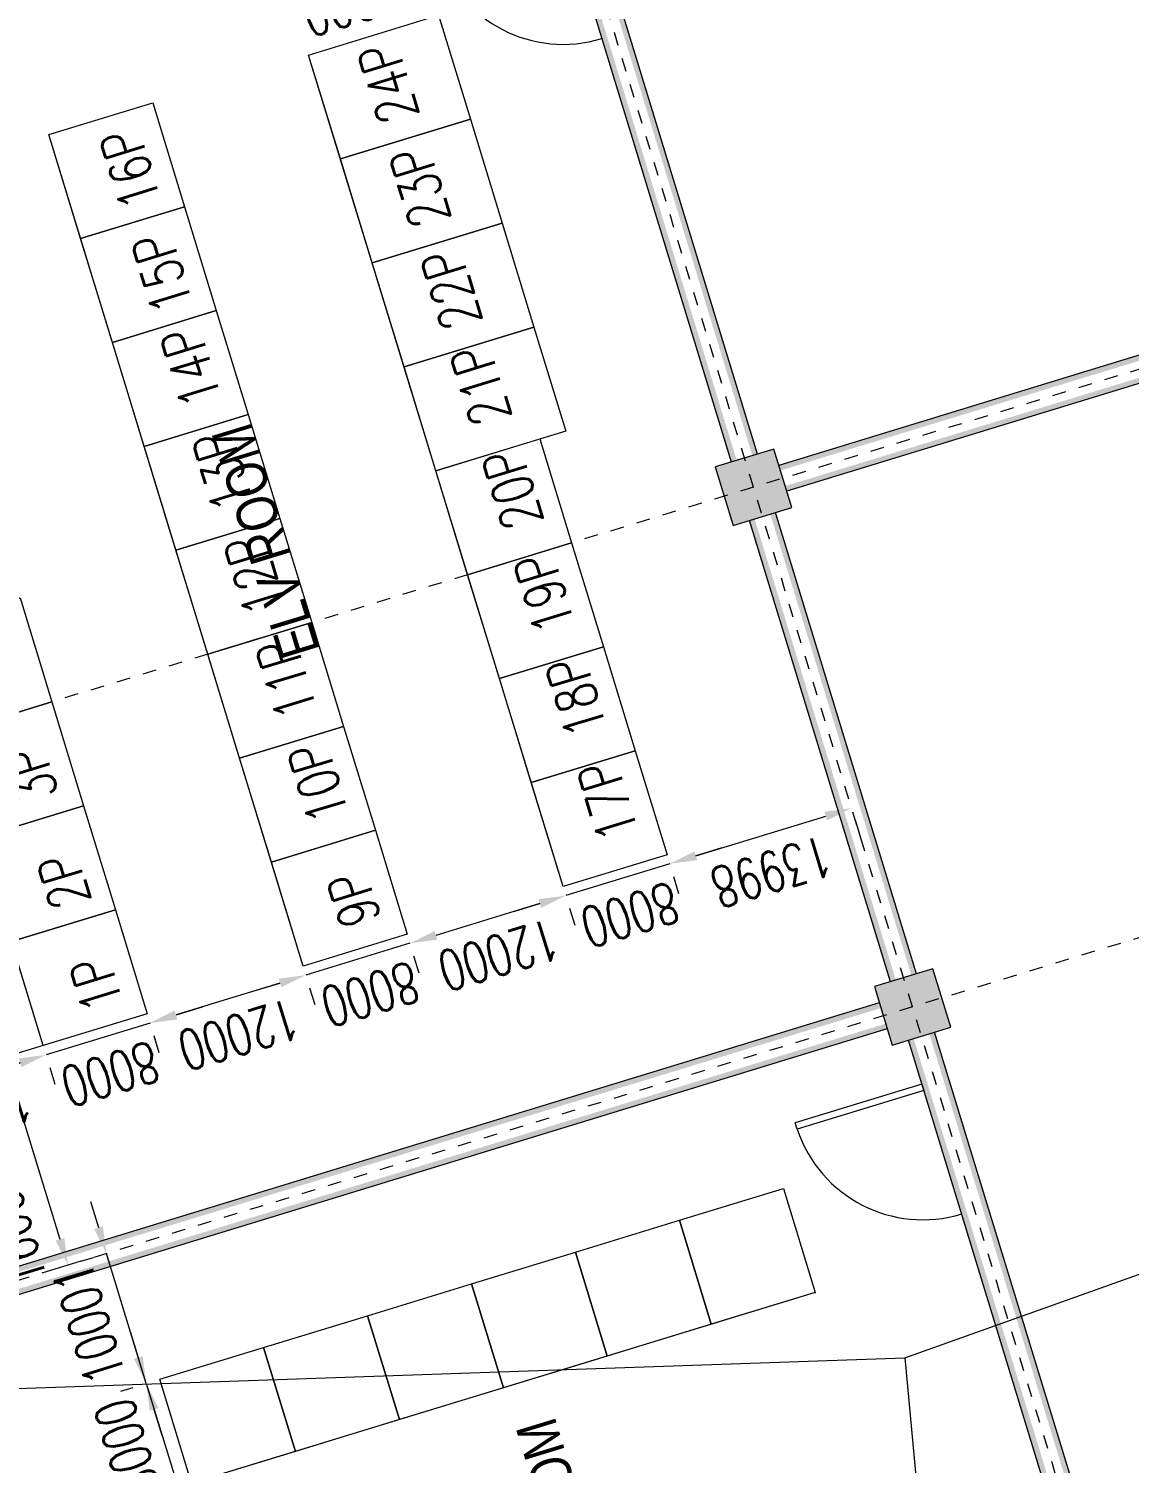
# Model space of a CAD drawing. Header units: metres. Extents: x 0 to 551036, y 0 to 1845929.
# Drawn here: x 547524.16 to 547532.26, y 1841931.63 to 1841942.19 of the extents above; entities that cross this region are included whole.
import ezdxf
from ezdxf.enums import TextEntityAlignment as Align

# ---------------------------------------------------------------- set-up
doc = ezdxf.new("R2010")
doc.units = ezdxf.units.M
doc.header["$MEASUREMENT"] = 0
doc.linetypes.add('DOTE', pattern=[2.42, 2, -0.2, 0.02, -0.2])
doc.layers.get('Defpoints').update_dxf_attribs({"lineweight": 0})
doc.layers.add('_0', color=7, linetype='Continuous', lineweight=0)
doc.layers.add('Level 10', color=7, linetype='Continuous', lineweight=0)
doc.styles.add('_TCH_DIM_T3', font='simplex.shx', dxfattribs={"width": 0.705882, "bigfont": 'gbcbig.shx'})
doc.styles.add('SEPECEN', font='arial.ttf')
doc.styles.add('SXHZ', font='simplex.shx', dxfattribs={"width": 0.6, "bigfont": 'bigfont.shx'})
doc.dimstyles.new('_TCH_ARCH&&100', dxfattribs={"dimtxt": 297.5, "dimasz": 200, "dimexe": 100, "dimexo": 300, "dimgap": 126.25, "dimtad": 1, "dimdec": 0, "dimzin": 0, "dimdsep": 46, "dimtxsty": '_TCH_DIM_T3', "dimcen": 0.09, "dimclrt": 3, "dimazin": 2, "dimtfac": 1, "dimtdec": 0, "dimtix": 1, "dimtmove": 2, "dimatfit": 3, "dimfxl": 1, "dimtolj": 1, "dimtzin": 0, "dimarcsym": 0})

# ---------------------------------------------------------------- blocks, each defined once
blk = doc.blocks.new('_FZH')
at = {"flags": 128}
blk.add_lwpolyline([(-5, -5), (5, -5), (5, 5), (-5, 5), (-5, -5)], close=True, dxfattribs=at)
blk.add_solid([(-5, -5), (5, -5), (-5, 5), (5, 5)])
blk = doc.blocks.new('$DorLib2D$00000001')
for p, q in [((4.5, 9.75), (5, 9.75)), ((4.5, 0), (4.5, 9.75)), ((5, 0), (5, 9.75)), ((5, 0), (4.5, 0))]:
    blk.add_line(p, q)
at = {"lineweight": 13}
blk.add_arc((4.75, 0), 9.75, 91.4693, 180, dxfattribs=at)
blk = doc.blocks.new('*D157')
at = {"transparency": 16777216}
for p, q in [((178279, 202964), (178279, 203964)), ((194279, 202964), (194279, 203964)), ((192279, 202964), (180279, 202964))]:
    blk.add_line(p, q, dxfattribs=at)
blk.add_solid([(180279, 202631), (178279, 202964), (180279, 203298)], dxfattribs=at)
at = {"transparency": 16777216, "extrusion": (0, 0, -1)}
blk.add_solid([(-192279, 203298), (-194279, 202964), (-192279, 202631)], dxfattribs=at)
at = {"layer": 'Defpoints', "transparency": 16777216}
for p in [(182179, 206174), (178279, 202964), (178279, 199964), (194279, 199964)]:
    blk.add_point(p, dxfattribs=at)
at = {"color": 3, "linetype": 'Continuous', "transparency": 16777216, "style": '_TCH_DIM_T3', "width": 0.705882}
blk.add_text('16000', height=2975, dxfattribs=at).set_placement((177679, 206174), align=Align.MIDDLE_LEFT)
blk = doc.blocks.new('*D158')
at = {"transparency": 16777216}
for p, q in [((194279, 198964), (194279, 203964)), ((258279, 200542), (258279, 203964)), ((196279, 202964), (256279, 202964))]:
    blk.add_line(p, q, dxfattribs=at)
blk.add_solid([(196279, 202631), (194279, 202964), (196279, 203298)], dxfattribs=at)
at = {"transparency": 16777216, "extrusion": (0, 0, -1)}
blk.add_solid([(-256279, 203298), (-258279, 202964), (-256279, 202631)], dxfattribs=at)
at = {"layer": 'Defpoints', "transparency": 16777216}
for p in [(226279, 205941), (258279, 202964), (258279, 197542), (194279, 195964)]:
    blk.add_point(p, dxfattribs=at)
at = {"color": 3, "linetype": 'Continuous', "transparency": 16777216, "style": '_TCH_DIM_T3', "width": 0.705882}
blk.add_text('800×8=64000', height=2975, dxfattribs=at).set_placement((215514, 205941), align=Align.MIDDLE_LEFT)
blk = doc.blocks.new('*D161')
at = {"transparency": 16777216}
for p, q in [((160278, 201964), (160278, 201002)), ((168278, 201964), (168278, 201002)), ((156278, 200002), (158278, 200002)), ((168278, 200002), (160278, 200002)), ((172278, 200002), (170278, 200002))]:
    blk.add_line(p, q, dxfattribs=at)
at = {"transparency": 16777216, "extrusion": (0, 0, -1)}
blk.add_solid([(-158278, 200335), (-160278, 200002), (-158278, 199668)], dxfattribs=at)
at = {"transparency": 16777216}
blk.add_solid([(170278, 199668), (168278, 200002), (170278, 200335)], dxfattribs=at)
at = {"layer": 'Defpoints', "transparency": 16777216}
for p in [(160278, 200002), (164278, 200002), (160278, 198964), (168278, 198964)]:
    blk.add_point(p, dxfattribs=at)
at = {"color": 3, "linetype": 'Continuous', "transparency": 16777216, "style": '_TCH_DIM_T3', "width": 0.705882}
blk.add_text('8000', height=2975, dxfattribs=at).set_placement((160578, 202752), align=Align.MIDDLE_LEFT)
blk = doc.blocks.new('*D162')
at = {"transparency": 16777216}
for p, q in [((168278, 201964), (168278, 201002)), ((178279, 201964), (178279, 201002)), ((164278, 200002), (166278, 200002)), ((168278, 200002), (178279, 200002)), ((182279, 200002), (180279, 200002))]:
    blk.add_line(p, q, dxfattribs=at)
at = {"transparency": 16777216, "extrusion": (0, 0, -1)}
blk.add_solid([(-166278, 200335), (-168278, 200002), (-166278, 199668)], dxfattribs=at)
at = {"transparency": 16777216}
blk.add_solid([(180279, 199668), (178279, 200002), (180279, 200335)], dxfattribs=at)
at = {"layer": 'Defpoints', "transparency": 16777216}
for p in [(173278, 200002), (178279, 200002), (168278, 198964), (178279, 198964)]:
    blk.add_point(p, dxfattribs=at)
at = {"color": 3, "linetype": 'Continuous', "transparency": 16777216, "style": '_TCH_DIM_T3', "width": 0.705882}
blk.add_text('10001', height=2975, dxfattribs=at).set_placement((169228, 202752), align=Align.MIDDLE_LEFT)
blk = doc.blocks.new('*D168')
at = {"transparency": 16777216}
for p, q in [((191279, 212966), (192561, 212966)), ((193561, 201964), (193561, 210966)), ((191279, 199964), (192561, 199964))]:
    blk.add_line(p, q, dxfattribs=at)
at = {"transparency": 16777216, "extrusion": (0, 0, -1)}
blk.add_solid([(-193228, 210966), (-193561, 212966), (-193894, 210966)], dxfattribs=at)
at = {"transparency": 16777216}
blk.add_solid([(193894, 201964), (193561, 199964), (193228, 201964)], dxfattribs=at)
at = {"layer": 'Defpoints', "transparency": 16777216}
for p in [(193561, 212966), (194279, 212966), (193561, 206465), (194279, 199964)]:
    blk.add_point(p, dxfattribs=at)
at = {"color": 3, "linetype": 'Continuous', "transparency": 16777216, "style": '_TCH_DIM_T3', "width": 0.705882}
blk.add_text('13002', height=2975, rotation=90, dxfattribs=at).set_placement((190811, 201965), align=Align.MIDDLE_LEFT)
blk = doc.blocks.new('*D169')
at = {"transparency": 16777216}
for p, q in [((193561, 203964), (193561, 201964)), ((191279, 199964), (192561, 199964)), ((193561, 191964), (193561, 199964)), ((191279, 191964), (192561, 191964)), ((193561, 187964), (193561, 189964))]:
    blk.add_line(p, q, dxfattribs=at)
blk.add_solid([(193894, 201964), (193561, 199964), (193228, 201964)], dxfattribs=at)
at = {"transparency": 16777216, "extrusion": (0, 0, -1)}
blk.add_solid([(-193228, 189964), (-193561, 191964), (-193894, 189964)], dxfattribs=at)
at = {"layer": 'Defpoints', "transparency": 16777216}
for p in [(193561, 199964), (194279, 199964), (193561, 195964), (194279, 191964)]:
    blk.add_point(p, dxfattribs=at)
at = {"color": 3, "linetype": 'Continuous', "transparency": 16777216, "style": '_TCH_DIM_T3', "width": 0.705882}
blk.add_text('8000', height=2975, rotation=90, dxfattribs=at).set_placement((190811, 192264), align=Align.MIDDLE_LEFT)
blk = doc.blocks.new('*D170')
at = {"transparency": 16777216}
for p, q in [((191279, 191964), (192580, 191964)), ((193580, 181964), (193580, 189964)), ((191279, 179964), (192580, 179964))]:
    blk.add_line(p, q, dxfattribs=at)
at = {"transparency": 16777216, "extrusion": (0, 0, -1)}
blk.add_solid([(-193247, 189964), (-193580, 191964), (-193914, 189964)], dxfattribs=at)
at = {"transparency": 16777216}
blk.add_solid([(193914, 181964), (193580, 179964), (193247, 181964)], dxfattribs=at)
at = {"layer": 'Defpoints', "transparency": 16777216}
for p in [(193580, 191964), (194279, 191964), (193580, 185964), (194279, 179964)]:
    blk.add_point(p, dxfattribs=at)
at = {"color": 3, "linetype": 'Continuous', "transparency": 16777216, "style": '_TCH_DIM_T3', "width": 0.705882}
blk.add_text('12000', height=2975, rotation=90, dxfattribs=at).set_placement((190830, 181464), align=Align.MIDDLE_LEFT)
blk = doc.blocks.new('*D171')
at = {"transparency": 16777216}
for p, q in [((193580, 183964), (193580, 181964)), ((191279, 179964), (192580, 179964)), ((193580, 171964), (193580, 179964)), ((191279, 171964), (192580, 171964)), ((193580, 167964), (193580, 169964))]:
    blk.add_line(p, q, dxfattribs=at)
blk.add_solid([(193914, 181964), (193580, 179964), (193247, 181964)], dxfattribs=at)
at = {"transparency": 16777216, "extrusion": (0, 0, -1)}
blk.add_solid([(-193247, 169964), (-193580, 171964), (-193914, 169964)], dxfattribs=at)
at = {"layer": 'Defpoints', "transparency": 16777216}
for p in [(193580, 179964), (194279, 179964), (193580, 175964), (194279, 171964)]:
    blk.add_point(p, dxfattribs=at)
at = {"color": 3, "linetype": 'Continuous', "transparency": 16777216, "style": '_TCH_DIM_T3', "width": 0.705882}
blk.add_text('8000', height=2975, rotation=90, dxfattribs=at).set_placement((190830, 172264), align=Align.MIDDLE_LEFT)
blk = doc.blocks.new('*D172')
at = {"transparency": 16777216}
for p, q in [((191279, 171964), (192580, 171964)), ((193580, 161964), (193580, 169964)), ((191279, 159964), (192580, 159964))]:
    blk.add_line(p, q, dxfattribs=at)
at = {"transparency": 16777216, "extrusion": (0, 0, -1)}
blk.add_solid([(-193247, 169964), (-193580, 171964), (-193914, 169964)], dxfattribs=at)
at = {"transparency": 16777216}
blk.add_solid([(193914, 161964), (193580, 159964), (193247, 161964)], dxfattribs=at)
at = {"layer": 'Defpoints', "transparency": 16777216}
for p in [(193580, 171964), (194279, 171964), (193580, 165964), (194279, 159964)]:
    blk.add_point(p, dxfattribs=at)
at = {"color": 3, "linetype": 'Continuous', "transparency": 16777216, "style": '_TCH_DIM_T3', "width": 0.705882}
blk.add_text('12000', height=2975, rotation=90, dxfattribs=at).set_placement((190830, 161464), align=Align.MIDDLE_LEFT)
blk = doc.blocks.new('*D173')
at = {"transparency": 16777216}
for p, q in [((193580, 163964), (193580, 161964)), ((191279, 159964), (192580, 159964)), ((193580, 151964), (193580, 159964)), ((191279, 151964), (192580, 151964)), ((193580, 147964), (193580, 149964))]:
    blk.add_line(p, q, dxfattribs=at)
blk.add_solid([(193914, 161964), (193580, 159964), (193247, 161964)], dxfattribs=at)
at = {"transparency": 16777216, "extrusion": (0, 0, -1)}
blk.add_solid([(-193247, 149964), (-193580, 151964), (-193914, 149964)], dxfattribs=at)
at = {"layer": 'Defpoints', "transparency": 16777216}
for p in [(193580, 159964), (194279, 159964), (193580, 155964), (194279, 151964)]:
    blk.add_point(p, dxfattribs=at)
at = {"color": 3, "linetype": 'Continuous', "transparency": 16777216, "style": '_TCH_DIM_T3', "width": 0.705882}
blk.add_text('8000', height=2975, rotation=90, dxfattribs=at).set_placement((190830, 152264), align=Align.MIDDLE_LEFT)
blk = doc.blocks.new('*D174')
at = {"transparency": 16777216}
for p, q in [((191279, 151964), (192580, 151964)), ((193580, 149964), (193580, 139966)), ((191279, 137966), (192580, 137966))]:
    blk.add_line(p, q, dxfattribs=at)
at = {"transparency": 16777216, "extrusion": (0, 0, -1)}
blk.add_solid([(-193247, 149964), (-193580, 151964), (-193914, 149964)], dxfattribs=at)
at = {"transparency": 16777216}
blk.add_solid([(193914, 139966), (193580, 137966), (193247, 139966)], dxfattribs=at)
at = {"layer": 'Defpoints', "transparency": 16777216}
for p in [(194279, 151964), (193580, 144965), (193580, 137966), (194279, 137966)]:
    blk.add_point(p, dxfattribs=at)
at = {"color": 3, "linetype": 'Continuous', "transparency": 16777216, "style": '_TCH_DIM_T3', "width": 0.705882}
blk.add_text('13998', height=2975, rotation=90, dxfattribs=at).set_placement((190830, 140465), align=Align.MIDDLE_LEFT)
blk = doc.blocks.new('*D175')
at = {"transparency": 16777216}
for p, q in [((263702, 163964), (263702, 161964)), ((261279, 159964), (264702, 159964)), ((263702, 159964), (263702, 149964)), ((261279, 149964), (264702, 149964)), ((263702, 145964), (263702, 147964))]:
    blk.add_line(p, q, dxfattribs=at)
blk.add_solid([(264035, 161964), (263702, 159964), (263369, 161964)], dxfattribs=at)
at = {"transparency": 16777216, "extrusion": (0, 0, -1)}
blk.add_solid([(-263369, 147964), (-263702, 149964), (-264035, 147964)], dxfattribs=at)
at = {"layer": 'Defpoints', "transparency": 16777216}
for p in [(258279, 159964), (263702, 154964), (258279, 149964), (263702, 149964)]:
    blk.add_point(p, dxfattribs=at)
at = {"color": 3, "linetype": 'Continuous', "transparency": 16777216, "style": '_TCH_DIM_T3', "width": 0.705882}
blk.add_text('10000', height=2975, rotation=90, dxfattribs=at).set_placement((260952, 150464), align=Align.MIDDLE_LEFT)
blk = doc.blocks.new('C Room')
for points in [[(177278.7, 140216), (177278.7, 210716), (177678.7, 210716), (177678.7, 140216)], [(178878.7, 140216), (178878.7, 210716), (179278.7, 210716), (179278.7, 140216)], [(176428.7, 139816), (176028.7, 140216), (180528.7, 140216), (180128.7, 139816)], [(176028.7, 135716), (176028.7, 140216), (176428.7, 139816), (176428.7, 136116)], [(180528.7, 135716), (180128.7, 136116), (180128.7, 139816), (180528.7, 140216)], [(216428.7, 139816), (216028.7, 140216), (220528.7, 140216), (220128.7, 139816)], [(216028.7, 135716), (216028.7, 140216), (216428.7, 139816), (216428.7, 136116)], [(220528.7, 135716), (220128.7, 136116), (220128.7, 139816), (220528.7, 140216)], [(130528.7, 138566), (130528.7, 138966), (176028.7, 138966), (176028.7, 138566)], [(180528.7, 138566), (180528.7, 138966), (216028.7, 138966), (216028.7, 138566)], [(220528.7, 138566), (220528.7, 138966), (266028.7, 138966), (266028.7, 138566)], [(130528.7, 136966), (130528.7, 137366), (176028.7, 137366), (176028.7, 136966)], [(180528.7, 136966), (180528.7, 137366), (216028.7, 137366), (216028.7, 136966)], [(220528.7, 136966), (220528.7, 137366), (266028.7, 137366), (266028.7, 136966)], [(176028.7, 135716), (176428.7, 136116), (180128.7, 136116), (180528.7, 135716)], [(216028.7, 135716), (216428.7, 136116), (220128.7, 136116), (220528.7, 135716)], [(217278.7, 70216), (217278.7, 135716), (217678.7, 135716), (217678.7, 70216)], [(218878.7, 70216), (218878.7, 135716), (219278.7, 135716), (219278.7, 70216)]]:
    blk.add_hatch(color=256).paths.add_polyline_path(points)
at = {"linetype": 'DOTE'}
for p, q in [((178278.7, 57966, 0), (178278.7, 222966, 0)), ((218278.7, 57966, 0), (218278.7, 222966, 0)), ((68278.7, 137966, 0), (318278.7, 137966, 0))]:
    blk.add_line(p, q, dxfattribs=at)
for p, q in [((177278.7, 140216, 0), (177278.7, 210716, 0)), ((179278.7, 140216, 0), (179278.7, 210716, 0)), ((234278.7, 159964.2, 0), (234278.7, 149964.2, 0)), ((130528.7, 138966, 0), (176028.7, 138966, 0)), ((180528.7, 138966, 0), (216028.7, 138966, 0)), ((220528.7, 138966, 0), (266028.7, 138966, 0)), ((130528.7, 136966, 0), (176028.7, 136966, 0)), ((180528.7, 136966, 0), (216028.7, 136966, 0)), ((220528.7, 136966, 0), (266028.7, 136966, 0)), ((217278.7, 70216, 0), (217278.7, 135716, 0)), ((219278.7, 70216, 0), (219278.7, 135716, 0))]:
    blk.add_line(p, q)
at = {"elevation": 0, "flags": 128}
for points in [[(194278.7, 199964.2), (202278.7, 199964.2), (202278.7, 191964.2), (194278.7, 191964.2), (194278.7, 199964.2)], [(202278.7, 199964.2), (210278.7, 199964.2), (210278.7, 191964.2), (202278.7, 191964.2), (202278.7, 199964.2)], [(210278.7, 199964.2), (218278.7, 199964.2), (218278.7, 191964.2), (210278.7, 191964.2), (210278.7, 199964.2)], [(218278.7, 199964.2), (226278.7, 199964.2), (226278.7, 191964.2), (218278.7, 191964.2), (218278.7, 199964.2)], [(160277.5, 190963.5), (160277.5, 198963.5), (168277.5, 198963.5), (168277.5, 190963.5), (160277.5, 190963.5)], [(160277.5, 182963.5), (160277.5, 190963.5), (168277.5, 190963.5), (168277.5, 182963.5), (160277.5, 182963.5)], [(160277.5, 174963.5), (160277.5, 182963.5), (168277.5, 182963.5), (168277.5, 174963.5), (160277.5, 174963.5)], [(194278.7, 179964.2), (202278.7, 179964.2), (202278.7, 171964.2), (194278.7, 171964.2), (194278.7, 179964.2)], [(202278.7, 179964.2), (210278.7, 179964.2), (210278.7, 171964.2), (202278.7, 171964.2), (202278.7, 179964.2)], [(210278.7, 179964.2), (218278.7, 179964.2), (218278.7, 171964.2), (210278.7, 171964.2), (210278.7, 179964.2)], [(218278.7, 179964.2), (226278.7, 179964.2), (226278.7, 171964.2), (218278.7, 171964.2), (218278.7, 179964.2)], [(226278.7, 179964.2), (234278.7, 179964.2), (234278.7, 171964.2), (226278.7, 171964.2), (226278.7, 179964.2)], [(234278.7, 179964.2), (242278.7, 179964.2), (242278.7, 171964.2), (234278.7, 171964.2), (234278.7, 179964.2)], [(242278.7, 179964.2), (250278.7, 179964.2), (250278.7, 171964.2), (242278.7, 171964.2), (242278.7, 179964.2)], [(250278.7, 179964.2), (258278.7, 179964.2), (258278.7, 171964.2), (250278.7, 171964.2), (250278.7, 179964.2)], [(160277.5, 166963.5), (160277.5, 174963.5), (168277.5, 174963.5), (168277.5, 166963.5), (160277.5, 166963.5)], [(160277.5, 158963.5), (160277.5, 166963.5), (168277.5, 166963.5), (168277.5, 158963.5), (160277.5, 158963.5)], [(194278.7, 159964.2), (202278.7, 159964.2), (202278.7, 151964.2), (194278.7, 151964.2), (194278.7, 159964.2)], [(202278.7, 159964.2), (210278.7, 159964.2), (210278.7, 151964.2), (202278.7, 151964.2), (202278.7, 159964.2)], [(210278.7, 159964.2), (218278.7, 159964.2), (218278.7, 151964.2), (210278.7, 151964.2), (210278.7, 159964.2)], [(218278.7, 159964.2), (226278.7, 159964.2), (226278.7, 151964.2), (218278.7, 151964.2), (218278.7, 159964.2)], [(226278.7, 159964.2), (234278.7, 159964.2), (234278.7, 149964.2), (226278.7, 149964.2), (226278.7, 159964.2)], [(234278.7, 159964.2), (242278.7, 159964.2), (242278.7, 149964.2), (234278.7, 149964.2), (234278.7, 159964.2)], [(242278.7, 159964.2), (250278.7, 159964.2), (250278.7, 149964.2), (242278.7, 149964.2), (242278.7, 159964.2)], [(250278.7, 159964.2), (258278.7, 159964.2), (258278.7, 149964.2), (250278.7, 149964.2), (250278.7, 159964.2)], [(160277.5, 150963.5), (160277.5, 158963.5), (168277.5, 158963.5), (168277.5, 150963.5), (160277.5, 150963.5)]]:
    blk.add_lwpolyline(points, close=True, dxfattribs=at)
at = {"color": 0, "lineweight": 0, "elevation": 0, "flags": 128}
for points in [[(194278.7, 199964.2), (258278.7, 199964.2)], [(160277.5, 150963.5), (160277.5, 198963.5)], [(194278.7, 179964.2), (258278.7, 179964.2)], [(194278.7, 159964.2), (258278.7, 159964.2)]]:
    blk.add_lwpolyline(points, dxfattribs=at)
blk.add_point((160277.5, 150963.5, 0))
at = {"extrusion": (0, 0, -1), "xscale": 1000, "yscale": -1000, "zscale": 1000, "rotation": 180}
for p in [(-167650.2, 138966, 0), (-258126.5, 138966, 0)]:
    blk.add_blockref('$DorLib2D$00000001', p, dxfattribs=at)
at = {"xscale": 450, "yscale": 450, "zscale": 450}
for p in [(178278.7, 137966, 0), (218278.7, 137966, 0)]:
    blk.add_blockref('_FZH', p, dxfattribs=at)
at = {"color": 0, "linetype": 'Continuous', "style": 'SEPECEN', "width": 0.8}
for s, p in [('LV ROOM', (149532, 173468.7, 0)), ('ELV ROOM', (224982.2, 173468.7, 0))]:
    blk.add_text(s, height=3000, dxfattribs=at).set_placement(p, align=Align.MIDDLE_CENTER)
at = {"lineweight": 0, "char_height": 3000, "attachment_point": 7, "line_spacing_factor": 0.6, "style": 'SXHZ'}
for s, insert in [('\\H1x;\\W0.75;1P', (195472.9, 193416.9, 0)), ('\\H1x;\\W0.75;2P', (203429.5, 193461.1, 0)), ('\\H1x;\\W0.75;3P', (211653.7, 193464.2, 0)), ('\\H1x;\\W0.75;9P', (195904.5, 173464.2, 0)), ('\\H1x;\\W0.75;10P', (203904.5, 173464.2, 0)), ('\\H1x;\\W0.75;11P', (211904.5, 173464.2, 0)), ('\\H1x;\\W0.75;12P', (219904.5, 173464.2, 0)), ('\\H1x;\\W0.75;13P', (227904.5, 173464.2, 0)), ('\\H1x;\\W0.75;14P', (235904.5, 173464.2, 0)), ('\\H1x;\\W0.75;15P', (243154.5, 173464.2, 0)), ('\\H1x;\\W0.75;16P', (251154.5, 173464.2, 0)), ('\\H1x;\\W0.75;17P', (196403.7, 153464.2, 0)), ('\\H1x;\\W0.75;18P', (204403.7, 153464.2, 0)), ('\\H1x;\\W0.75;19P', (212403.7, 153464.2, 0)), ('\\H1x;\\W0.75;20P', (220403.7, 153464.2, 0)), ('\\H1x;\\W0.75;21P', (228403.7, 153464.2, 0)), ('\\H1x;\\W0.75;22P', (235777.8, 153464.2, 0)), ('\\H1x;\\W0.75;23P', (243653.7, 153464.2, 0)), ('\\H1x;\\W0.75;24P', (251653.7, 153464.2, 0))]:
    blk.add_mtext(s, dxfattribs=dict(at, insert=insert))
for base, p1, p2, angle, picture, middle in [((193560.8, 212966, 0), (194278.7, 199964.2, 0), (194278.7, 212966, 0), 90, '*D168', (193560.8, 206465.1, 0)), ((160277.5, 200001.7, 0), (168277.5, 198963.5, 0), (160277.5, 198963.5, 0), 180, '*D161', (164277.5, 200001.7, 0)), ((193560.8, 199964.2, 0), (194278.7, 191964.2, 0), (194278.7, 199964.2, 0), 90, '*D169', (193560.8, 195964.2, 0)), ((193580.2, 191964.2, 0), (194278.7, 179964.2, 0), (194278.7, 191964.2, 0), 90, '*D170', (193580.2, 185964.2, 0)), ((193580.2, 179964.2, 0), (194278.7, 171964.2, 0), (194278.7, 179964.2, 0), 90, '*D171', (193580.2, 175964.2, 0)), ((193580.2, 171964.2, 0), (194278.7, 159964.2, 0), (194278.7, 171964.2, 0), 90, '*D172', (193580.2, 165964.2, 0)), ((193580.2, 159964.2, 0), (194278.7, 151964.2, 0), (194278.7, 159964.2, 0), 90, '*D173', (193580.2, 155964.2, 0)), ((263702.1, 149964.2, 0), (258278.7, 159964.2, 0), (258278.7, 149964.2, 0), 270, '*D175', (263702.1, 154964.2, 0)), ((193580.2, 137966, 0), (194278.7, 151964.2, 0), (194278.7, 137966, 0), 270, '*D174', (193580.2, 144965.1, 0))]:
    dim = blk.add_linear_dim(base=base, p1=p1, p2=p2, angle=angle, text='\\H1x;\\W0.705882;<>', dimstyle='_TCH_ARCH&&100', override={"dimtxt": 2975, "dimasz": 2000, "dimexe": 1000, "dimexo": 3000, "dimgap": 1262.5, "dimcen": 0.9})
    dim.commit()
    dim.dimension.update_dxf_attribs({"geometry": picture, "text_midpoint": middle})
dim = blk.add_linear_dim(base=(178278.7, 202964.2, 0), p1=(194278.7, 199964.2, 0), p2=(178278.7, 199964.2, 0), angle=180, text='\\H1x;\\W0.705882;<>', dimstyle='_TCH_ARCH&&100', override={"dimtxt": 2975, "dimasz": 2000, "dimexe": 1000, "dimexo": 3000, "dimgap": 1262.5, "dimcen": 0.9})
dim.commit()
dim.dimension.update_dxf_attribs({"geometry": '*D157', "text_midpoint": (182179.4, 206174, 0), "dimtype": 128})
dim = blk.add_linear_dim(base=(258278.7, 202964.2, 0), p1=(194278.7, 195964.2, 0), p2=(258278.7, 197542.2, 0), text='\\H1x;\\W0.705882;800×8=<>', dimstyle='_TCH_ARCH&&100', override={"dimtxt": 2975, "dimasz": 2000, "dimexe": 1000, "dimexo": 3000, "dimgap": 1262.5, "dimcen": 0.9})
dim.commit()
dim.dimension.update_dxf_attribs({"geometry": '*D158', "text_midpoint": (226278.7, 205941.1, 0), "dimtype": 128})
dim = blk.add_linear_dim(base=(178278.7, 200001.7, 0), p1=(168277.5, 198963.5, 0), p2=(178278.7, 198963.5, 0), text='\\H1x;\\W0.705882;<>', dimstyle='_TCH_ARCH&&100', override={"dimtxt": 2975, "dimasz": 2000, "dimexe": 1000, "dimexo": 3000, "dimgap": 1262.5, "dimcen": 0.9})
dim.commit()
dim.dimension.update_dxf_attribs({"geometry": '*D162', "text_midpoint": (173278.1, 200001.7, 0)})
blk = doc.blocks.new('Substation')
at = {"xscale": 0.001, "yscale": 0.001, "zscale": 0.001}
blk.add_blockref('C Room', (3138691.296, 2123350.828, 0), dxfattribs=at)

msp = doc.modelspace()

# ---------------------------------------------------------------- block references
at = {"layer": '_0', "xscale": 0.1, "yscale": 0.1, "zscale": 0.1, "rotation": 107.0123114188912}
msp.add_blockref('Substation', (842423.72785, 1603911.5666), dxfattribs=at)

# ---------------------------------------------------------------- next in the draw order: linework, layer by layer
at = {"layer": 'Level 10', "color": 5, "linetype": 'Continuous', "lineweight": 0}
msp.add_line((547493, 1841931.12), (547530.61, 1841932.41), dxfattribs=at)
at = {"layer": 'Level 10', "color": 5, "linetype": 'Continuous', "lineweight": 0, "flags": 128}
for points in [[(547530.61, 1841932.41), (547540.1443, 1841935.8105), (547543.9, 1841937.15)], [(547530.61, 1841932.41), (547533.68, 1841899.4), (547550.8048, 1841900.9685), (547551.04, 1841900.99), (547555.53, 1841884.74), (547560.89, 1841863.24)]]:
    msp.add_lwpolyline(points, dxfattribs=at)

doc.saveas('drawing.dxf')
